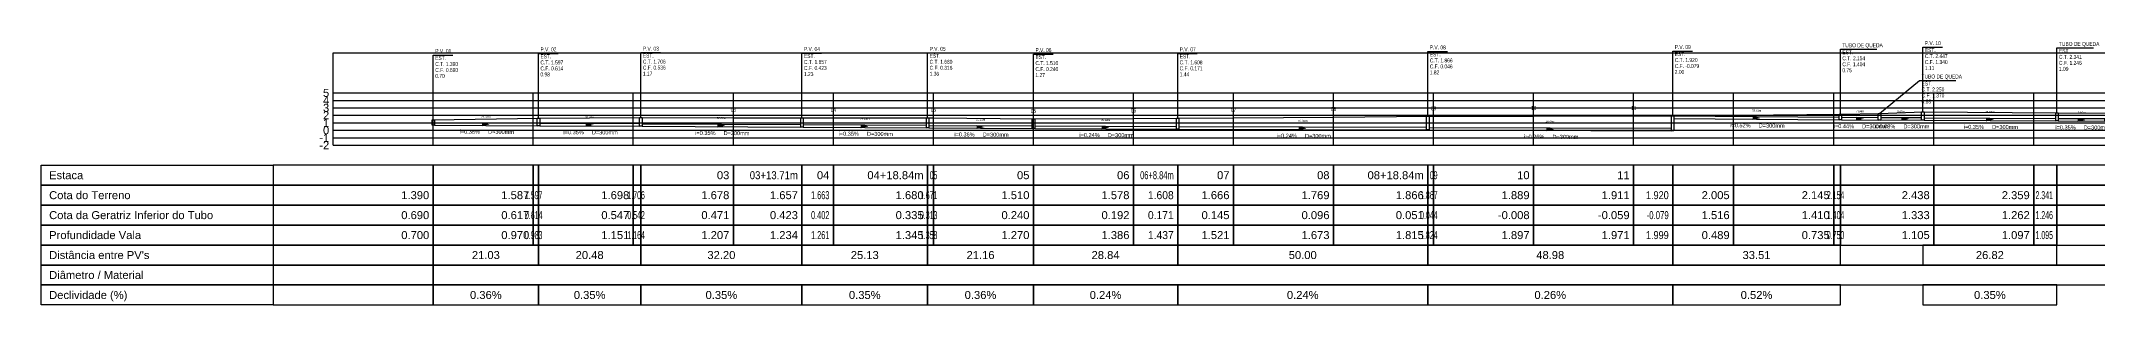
# Model space of a CAD drawing. Extents: x -160 to 364724, y -100 to 7353297.
# Drawn here: x 359948.8 to 360360, y 7349706.4 to 7349759.3 of the extents above; entities that cross this region are included whole.
import ezdxf
from ezdxf.enums import TextEntityAlignment as Align

# ---------------------------------------------------------------- set-up
doc = ezdxf.new("R2010")
doc.units = 0
doc.header["$LTSCALE"] = 5
for name, color, linetype in [('PS_IND_COMPRIMENTO', 7, 'Continuous'), ('PS_IND_DIAMETRO', 7, 'Continuous'), ('PS_IND_FLUXO', 3, 'Continuous'), ('PS_IND_INCLINACAO', 7, 'Continuous'), ('PS_PERFIL_CAIXAS', 7, 'Continuous'), ('PS_PERFIL_COTA_LIN', 7, 'Continuous'), ('PS_PERFIL_COTA_TXT', 5, 'Continuous'), ('PS_PERFIL_GRADE', 8, 'Continuous'), ('PS_PERFIL_TERRENO', 3, 'Continuous'), ('PS_PERFIL_TUBO', 7, 'Continuous'), ('PS_PONTOS_IDENTIFICACAO_LIN', 7, 'Continuous'), ('PS_PONTOS_IDENTIFICACAO_TXT', 7, 'Continuous')]:
    doc.layers.add(name, color=color, linetype=linetype)
doc.styles.get("Standard").update_dxf_attribs({"font": 'arial.ttf'})

# ---------------------------------------------------------------- blocks, each defined once
blk = doc.blocks.new('*U347')
at = {"layer": 'PS_PERFIL_GRADE', "linetype": 'Continuous'}
for p, q in [((0, 0), (0, 10.5)), ((0, 10.5), (760, 10.5)), ((0, 9), (760, 9)), ((20, 0), (20, 10.5)), ((40, 0), (40, 10.5)), ((60, 0), (60, 10.5)), ((80, 0), (80, 10.5)), ((100, 0), (100, 10.5)), ((120, 0), (120, 10.5)), ((140, 0), (140, 10.5)), ((160, 0), (160, 10.5)), ((180, 0), (180, 10.5)), ((200, 0), (200, 10.5)), ((220, 0), (220, 10.5)), ((240, 0), (240, 10.5)), ((260, 0), (260, 10.5)), ((280, 0), (280, 10.5)), ((300, 0), (300, 10.5)), ((320, 0), (320, 10.5)), ((340, 0), (340, 10.5)), ((360, 0), (360, 10.5)), ((380, 0), (380, 10.5)), ((400, 0), (400, 10.5)), ((420, 0), (420, 10.5)), ((440, 0), (440, 10.5)), ((460, 0), (460, 10.5)), ((480, 0), (480, 10.5)), ((500, 0), (500, 10.5)), ((520, 0), (520, 10.5)), ((540, 0), (540, 10.5)), ((560, 0), (560, 10.5)), ((580, 0), (580, 10.5)), ((600, 0), (600, 10.5)), ((620, 0), (620, 10.5)), ((640, 0), (640, 10.5)), ((660, 0), (660, 10.5)), ((680, 0), (680, 10.5)), ((700, 0), (700, 10.5)), ((720, 0), (720, 10.5)), ((740, 0), (740, 10.5)), ((760, 0), (760, 10.5)), ((0, 7.5), (760, 7.5)), ((0, 6), (760, 6)), ((0, 4.5), (760, 4.5)), ((0, 3), (760, 3)), ((0, 1.5), (760, 1.5)), ((0, 0), (760, 0))]:
    blk.add_line(p, q, dxfattribs=at)
blk.add_lwpolyline([(0, 10.5), (0, 18.5), (760, 18.5), (760, 10.5)], dxfattribs=at)
at = {"layer": 'PS_PERFIL_GRADE'}
for s, p in [('4', (-0.8, 9)), ('3', (-0.8, 7.5)), ('5', (-0.8, 10.5)), ('2', (-0.8, 6)), ('1', (-0.8, 4.5)), ('-1', (-0.8, 1.5)), ('-2', (-0.8, 0)), ('0', (-0.8, 3))]:
    blk.add_text(s, height=1.6, dxfattribs=at).set_placement(p, align=Align.MIDDLE_RIGHT)

msp = doc.modelspace()

# ---------------------------------------------------------------- linework, layer by layer
at = {"layer": 'PS_IND_FLUXO'}
for points in [[(360290.956, 7349743.912, 0.8, 0, 0), (360292.556, 7349743.899, 0, 0, 0)], [(360311.632, 7349743.755, 0.8, 0, 0), (360313.232, 7349743.743, 0, 0, 0)], [(360320.676, 7349743.74, 0.8, 0, 0), (360322.276, 7349743.729, 0, 0, 0)], [(360337.611, 7349743.612, 0.8, 0, 0), (360339.211, 7349743.604, 0, 0, 0)], [(360355.948, 7349743.516, 0.8, 0, 0), (360357.548, 7349743.508, 0, 0, 0)], [(360036.896, 7349742.651, 0.8, 0, 0), (360038.496, 7349742.642, 0, 0, 0)], [(360057.65, 7349742.54, 0.8, 0, 0), (360059.25, 7349742.531, 0, 0, 0)], [(360083.991, 7349742.392, 0.8, 0, 0), (360085.591, 7349742.384, 0, 0, 0)], [(360112.658, 7349742.242, 0.8, 0, 0), (360114.258, 7349742.233, 0, 0, 0)], [(360135.801, 7349742.09, 0.8, 0, 0), (360137.401, 7349742.081, 0, 0, 0)], [(360160.802, 7349741.98, 0.8, 0, 0), (360162.402, 7349741.974, 0, 0, 0)], [(360200.224, 7349741.838, 0.8, 0, 0), (360201.824, 7349741.832, 0, 0, 0)], [(360249.712, 7349741.647, 0.8, 0, 0), (360251.312, 7349741.641, 0, 0, 0)]]:
    msp.add_lwpolyline(points, format="xyseb", dxfattribs=at)
at = {"layer": 'PS_PERFIL_CAIXAS', "linetype": 'Continuous'}
for points in [[(360026.93, 7349743.528), (360027.43, 7349743.528), (360027.43, 7349742.478), (360026.93, 7349742.478)], [(360047.961, 7349743.839), (360048.461, 7349743.839), (360048.461, 7349742.364), (360047.961, 7349742.364)], [(360068.44, 7349744.002), (360068.94, 7349744.002), (360068.94, 7349742.247), (360068.44, 7349742.247)], [(360100.643, 7349743.929), (360101.143, 7349743.929), (360101.143, 7349742.078), (360100.643, 7349742.078)], [(360125.773, 7349743.963), (360126.273, 7349743.963), (360126.273, 7349741.917), (360125.773, 7349741.917)], [(360146.93, 7349743.708), (360147.43, 7349743.708), (360147.43, 7349741.803), (360146.93, 7349741.803)], [(360175.774, 7349743.855), (360176.274, 7349743.855), (360176.274, 7349741.7), (360175.774, 7349741.7)], [(360225.775, 7349744.242), (360226.275, 7349744.242), (360226.275, 7349741.512), (360225.775, 7349741.512)], [(360274.75, 7349744.323), (360275.25, 7349744.323), (360275.25, 7349741.325), (360274.75, 7349741.325)], [(360308.262, 7349744.675), (360308.762, 7349744.675), (360308.762, 7349743.55), (360308.262, 7349743.55)], [(360316.101, 7349744.819), (360316.601, 7349744.819), (360316.601, 7349743.498), (360316.101, 7349743.498)], [(360324.751, 7349745.114), (360325.251, 7349745.114), (360325.251, 7349743.453), (360324.751, 7349743.453)], [(360351.571, 7349744.954), (360352.071, 7349744.954), (360352.071, 7349743.312), (360351.571, 7349743.312)]]:
    msp.add_lwpolyline(points, close=True, dxfattribs=at)
at = {"layer": 'PS_PERFIL_COTA_LIN', "linetype": 'Continuous'}
for points in [[(359995.18, 7349734.443), (359995.18, 7349730.443), (359948.78, 7349730.443), (359948.78, 7349734.443)], [(359995.18, 7349734.443), (359995.18, 7349730.443), (360027.18, 7349730.443), (360027.18, 7349734.443)], [(360027.18, 7349734.443), (360027.18, 7349730.443), (360047.18, 7349730.443), (360047.18, 7349734.443)], [(360047.18, 7349734.443), (360047.18, 7349730.443), (360048.211, 7349730.443), (360048.211, 7349734.443)], [(360048.211, 7349734.443), (360048.211, 7349730.443), (360067.18, 7349730.443), (360067.18, 7349734.443)], [(360067.18, 7349734.443), (360067.18, 7349730.443), (360068.69, 7349730.443), (360068.69, 7349734.443)], [(360068.69, 7349734.443), (360068.69, 7349730.443), (360087.18, 7349730.443), (360087.18, 7349734.443)], [(360087.18, 7349734.443), (360087.18, 7349730.443), (360100.893, 7349730.443), (360100.893, 7349734.443)], [(360100.893, 7349734.443), (360100.893, 7349730.443), (360107.18, 7349730.443), (360107.18, 7349734.443)], [(360107.18, 7349734.443), (360107.18, 7349730.443), (360126.023, 7349730.443), (360126.023, 7349734.443)], [(360126.023, 7349734.443), (360126.023, 7349730.443), (360127.18, 7349730.443), (360127.18, 7349734.443)], [(360127.18, 7349734.443), (360127.18, 7349730.443), (360147.18, 7349730.443), (360147.18, 7349734.443)], [(360147.18, 7349734.443), (360147.18, 7349730.443), (360167.18, 7349730.443), (360167.18, 7349734.443)], [(360167.18, 7349734.443), (360167.18, 7349730.443), (360176.024, 7349730.443), (360176.024, 7349734.443)], [(360176.024, 7349734.443), (360176.024, 7349730.443), (360187.18, 7349730.443), (360187.18, 7349734.443)], [(360187.18, 7349734.443), (360187.18, 7349730.443), (360207.18, 7349730.443), (360207.18, 7349734.443)], [(360207.18, 7349734.443), (360207.18, 7349730.443), (360226.025, 7349730.443), (360226.025, 7349734.443)], [(360226.025, 7349734.443), (360226.025, 7349730.443), (360227.18, 7349730.443), (360227.18, 7349734.443)], [(360227.18, 7349734.443), (360227.18, 7349730.443), (360247.18, 7349730.443), (360247.18, 7349734.443)], [(360247.18, 7349734.443), (360247.18, 7349730.443), (360267.18, 7349730.443), (360267.18, 7349734.443)], [(360267.18, 7349734.443), (360267.18, 7349730.443), (360275, 7349730.443), (360275, 7349734.443)], [(360275, 7349734.443), (360275, 7349730.443), (360287.18, 7349730.443), (360287.18, 7349734.443)], [(360287.18, 7349734.443), (360287.18, 7349730.443), (360307.18, 7349730.443), (360307.18, 7349734.443)], [(360307.18, 7349734.443), (360307.18, 7349730.443), (360308.512, 7349730.443), (360308.512, 7349734.443)], [(360308.512, 7349734.443), (360308.512, 7349730.443), (360327.18, 7349730.443), (360327.18, 7349734.443)], [(360327.18, 7349734.443), (360327.18, 7349730.443), (360347.18, 7349730.443), (360347.18, 7349734.443)], [(360347.18, 7349734.443), (360347.18, 7349730.443), (360351.821, 7349730.443), (360351.821, 7349734.443)], [(360351.821, 7349734.443), (360351.821, 7349730.443), (360367.18, 7349730.443), (360367.18, 7349734.443)], [(359995.18, 7349730.443), (359995.18, 7349726.443), (359948.78, 7349726.443), (359948.78, 7349730.443)], [(359995.18, 7349730.443), (359995.18, 7349726.443), (360027.18, 7349726.443), (360027.18, 7349730.443)], [(360027.18, 7349730.443), (360027.18, 7349726.443), (360047.18, 7349726.443), (360047.18, 7349730.443)], [(360047.18, 7349730.443), (360047.18, 7349726.443), (360048.211, 7349726.443), (360048.211, 7349730.443)], [(360048.211, 7349730.443), (360048.211, 7349726.443), (360067.18, 7349726.443), (360067.18, 7349730.443)], [(360067.18, 7349730.443), (360067.18, 7349726.443), (360068.69, 7349726.443), (360068.69, 7349730.443)], [(360068.69, 7349730.443), (360068.69, 7349726.443), (360087.18, 7349726.443), (360087.18, 7349730.443)], [(360087.18, 7349730.443), (360087.18, 7349726.443), (360100.893, 7349726.443), (360100.893, 7349730.443)], [(360100.893, 7349730.443), (360100.893, 7349726.443), (360107.18, 7349726.443), (360107.18, 7349730.443)], [(360107.18, 7349730.443), (360107.18, 7349726.443), (360126.023, 7349726.443), (360126.023, 7349730.443)], [(360126.023, 7349730.443), (360126.023, 7349726.443), (360127.18, 7349726.443), (360127.18, 7349730.443)], [(360127.18, 7349730.443), (360127.18, 7349726.443), (360147.18, 7349726.443), (360147.18, 7349730.443)], [(360147.18, 7349730.443), (360147.18, 7349726.443), (360167.18, 7349726.443), (360167.18, 7349730.443)], [(360167.18, 7349730.443), (360167.18, 7349726.443), (360176.024, 7349726.443), (360176.024, 7349730.443)], [(360176.024, 7349730.443), (360176.024, 7349726.443), (360187.18, 7349726.443), (360187.18, 7349730.443)], [(360187.18, 7349730.443), (360187.18, 7349726.443), (360207.18, 7349726.443), (360207.18, 7349730.443)], [(360207.18, 7349730.443), (360207.18, 7349726.443), (360226.025, 7349726.443), (360226.025, 7349730.443)], [(360226.025, 7349730.443), (360226.025, 7349726.443), (360227.18, 7349726.443), (360227.18, 7349730.443)], [(360227.18, 7349730.443), (360227.18, 7349726.443), (360247.18, 7349726.443), (360247.18, 7349730.443)], [(360247.18, 7349730.443), (360247.18, 7349726.443), (360267.18, 7349726.443), (360267.18, 7349730.443)], [(360267.18, 7349730.443), (360267.18, 7349726.443), (360275, 7349726.443), (360275, 7349730.443)], [(360275, 7349730.443), (360275, 7349726.443), (360287.18, 7349726.443), (360287.18, 7349730.443)], [(360287.18, 7349730.443), (360287.18, 7349726.443), (360307.18, 7349726.443), (360307.18, 7349730.443)], [(360307.18, 7349730.443), (360307.18, 7349726.443), (360308.512, 7349726.443), (360308.512, 7349730.443)], [(360308.512, 7349730.443), (360308.512, 7349726.443), (360327.18, 7349726.443), (360327.18, 7349730.443)], [(360327.18, 7349730.443), (360327.18, 7349726.443), (360347.18, 7349726.443), (360347.18, 7349730.443)], [(360347.18, 7349730.443), (360347.18, 7349726.443), (360351.821, 7349726.443), (360351.821, 7349730.443)], [(360351.821, 7349730.443), (360351.821, 7349726.443), (360367.18, 7349726.443), (360367.18, 7349730.443)], [(359995.18, 7349726.443), (359995.18, 7349722.443), (359948.78, 7349722.443), (359948.78, 7349726.443)], [(359995.18, 7349726.443), (359995.18, 7349722.443), (360027.18, 7349722.443), (360027.18, 7349726.443)], [(360027.18, 7349726.443), (360027.18, 7349722.443), (360047.18, 7349722.443), (360047.18, 7349726.443)], [(360047.18, 7349726.443), (360047.18, 7349722.443), (360048.211, 7349722.443), (360048.211, 7349726.443)], [(360048.211, 7349726.443), (360048.211, 7349722.443), (360067.18, 7349722.443), (360067.18, 7349726.443)], [(360067.18, 7349726.443), (360067.18, 7349722.443), (360068.69, 7349722.443), (360068.69, 7349726.443)], [(360068.69, 7349726.443), (360068.69, 7349722.443), (360087.18, 7349722.443), (360087.18, 7349726.443)], [(360087.18, 7349726.443), (360087.18, 7349722.443), (360100.893, 7349722.443), (360100.893, 7349726.443)], [(360100.893, 7349726.443), (360100.893, 7349722.443), (360107.18, 7349722.443), (360107.18, 7349726.443)], [(360107.18, 7349726.443), (360107.18, 7349722.443), (360126.023, 7349722.443), (360126.023, 7349726.443)], [(360126.023, 7349726.443), (360126.023, 7349722.443), (360127.18, 7349722.443), (360127.18, 7349726.443)], [(360127.18, 7349726.443), (360127.18, 7349722.443), (360147.18, 7349722.443), (360147.18, 7349726.443)], [(360147.18, 7349726.443), (360147.18, 7349722.443), (360167.18, 7349722.443), (360167.18, 7349726.443)], [(360167.18, 7349726.443), (360167.18, 7349722.443), (360176.024, 7349722.443), (360176.024, 7349726.443)], [(360176.024, 7349726.443), (360176.024, 7349722.443), (360187.18, 7349722.443), (360187.18, 7349726.443)], [(360187.18, 7349726.443), (360187.18, 7349722.443), (360207.18, 7349722.443), (360207.18, 7349726.443)], [(360207.18, 7349726.443), (360207.18, 7349722.443), (360226.025, 7349722.443), (360226.025, 7349726.443)], [(360226.025, 7349726.443), (360226.025, 7349722.443), (360227.18, 7349722.443), (360227.18, 7349726.443)], [(360227.18, 7349726.443), (360227.18, 7349722.443), (360247.18, 7349722.443), (360247.18, 7349726.443)], [(360247.18, 7349726.443), (360247.18, 7349722.443), (360267.18, 7349722.443), (360267.18, 7349726.443)], [(360267.18, 7349726.443), (360267.18, 7349722.443), (360275, 7349722.443), (360275, 7349726.443)], [(360275, 7349726.443), (360275, 7349722.443), (360287.18, 7349722.443), (360287.18, 7349726.443)], [(360287.18, 7349726.443), (360287.18, 7349722.443), (360307.18, 7349722.443), (360307.18, 7349726.443)], [(360307.18, 7349726.443), (360307.18, 7349722.443), (360308.512, 7349722.443), (360308.512, 7349726.443)], [(360308.512, 7349726.443), (360308.512, 7349722.443), (360327.18, 7349722.443), (360327.18, 7349726.443)], [(360327.18, 7349726.443), (360327.18, 7349722.443), (360347.18, 7349722.443), (360347.18, 7349726.443)], [(360347.18, 7349726.443), (360347.18, 7349722.443), (360351.821, 7349722.443), (360351.821, 7349726.443)], [(360351.821, 7349726.443), (360351.821, 7349722.443), (360367.18, 7349722.443), (360367.18, 7349726.443)], [(359995.18, 7349722.443), (359995.18, 7349718.443), (359948.78, 7349718.443), (359948.78, 7349722.443)], [(359995.18, 7349722.443), (359995.18, 7349718.443), (360027.18, 7349718.443), (360027.18, 7349722.443)], [(360027.18, 7349722.443), (360027.18, 7349718.443), (360047.18, 7349718.443), (360047.18, 7349722.443)], [(360047.18, 7349722.443), (360047.18, 7349718.443), (360048.211, 7349718.443), (360048.211, 7349722.443)], [(360048.211, 7349722.443), (360048.211, 7349718.443), (360067.18, 7349718.443), (360067.18, 7349722.443)], [(360067.18, 7349722.443), (360067.18, 7349718.443), (360068.69, 7349718.443), (360068.69, 7349722.443)], [(360068.69, 7349722.443), (360068.69, 7349718.443), (360087.18, 7349718.443), (360087.18, 7349722.443)], [(360087.18, 7349722.443), (360087.18, 7349718.443), (360100.893, 7349718.443), (360100.893, 7349722.443)], [(360100.893, 7349722.443), (360100.893, 7349718.443), (360107.18, 7349718.443), (360107.18, 7349722.443)], [(360107.18, 7349722.443), (360107.18, 7349718.443), (360126.023, 7349718.443), (360126.023, 7349722.443)], [(360126.023, 7349722.443), (360126.023, 7349718.443), (360127.18, 7349718.443), (360127.18, 7349722.443)], [(360127.18, 7349722.443), (360127.18, 7349718.443), (360147.18, 7349718.443), (360147.18, 7349722.443)], [(360147.18, 7349722.443), (360147.18, 7349718.443), (360167.18, 7349718.443), (360167.18, 7349722.443)], [(360167.18, 7349722.443), (360167.18, 7349718.443), (360176.024, 7349718.443), (360176.024, 7349722.443)], [(360176.024, 7349722.443), (360176.024, 7349718.443), (360187.18, 7349718.443), (360187.18, 7349722.443)], [(360187.18, 7349722.443), (360187.18, 7349718.443), (360207.18, 7349718.443), (360207.18, 7349722.443)], [(360207.18, 7349722.443), (360207.18, 7349718.443), (360226.025, 7349718.443), (360226.025, 7349722.443)], [(360226.025, 7349722.443), (360226.025, 7349718.443), (360227.18, 7349718.443), (360227.18, 7349722.443)], [(360227.18, 7349722.443), (360227.18, 7349718.443), (360247.18, 7349718.443), (360247.18, 7349722.443)], [(360247.18, 7349722.443), (360247.18, 7349718.443), (360267.18, 7349718.443), (360267.18, 7349722.443)], [(360267.18, 7349722.443), (360267.18, 7349718.443), (360275, 7349718.443), (360275, 7349722.443)], [(360275, 7349722.443), (360275, 7349718.443), (360287.18, 7349718.443), (360287.18, 7349722.443)], [(360287.18, 7349722.443), (360287.18, 7349718.443), (360307.18, 7349718.443), (360307.18, 7349722.443)], [(360307.18, 7349722.443), (360307.18, 7349718.443), (360308.512, 7349718.443), (360308.512, 7349722.443)], [(360308.512, 7349722.443), (360308.512, 7349718.443), (360327.18, 7349718.443), (360327.18, 7349722.443)], [(360327.18, 7349722.443), (360327.18, 7349718.443), (360347.18, 7349718.443), (360347.18, 7349722.443)], [(360347.18, 7349722.443), (360347.18, 7349718.443), (360351.821, 7349718.443), (360351.821, 7349722.443)], [(360351.821, 7349722.443), (360351.821, 7349718.443), (360367.18, 7349718.443), (360367.18, 7349722.443)], [(359995.18, 7349718.443), (359995.18, 7349714.443), (359948.78, 7349714.443), (359948.78, 7349718.443)], [(359995.18, 7349718.443), (359995.18, 7349714.443), (360027.18, 7349714.443), (360027.18, 7349718.443)], [(360027.18, 7349718.443), (360027.18, 7349714.443), (360048.211, 7349714.443), (360048.211, 7349718.443)], [(360048.211, 7349718.443), (360048.211, 7349714.443), (360068.69, 7349714.443), (360068.69, 7349718.443)], [(360068.69, 7349718.443), (360068.69, 7349714.443), (360100.893, 7349714.443), (360100.893, 7349718.443)], [(360100.893, 7349718.443), (360100.893, 7349714.443), (360126.023, 7349714.443), (360126.023, 7349718.443)], [(360126.023, 7349718.443), (360126.023, 7349714.443), (360147.18, 7349714.443), (360147.18, 7349718.443)], [(360147.18, 7349718.443), (360147.18, 7349714.443), (360176.024, 7349714.443), (360176.024, 7349718.443)], [(360176.024, 7349718.443), (360176.024, 7349714.443), (360226.025, 7349714.443), (360226.025, 7349718.443)], [(360226.025, 7349718.443), (360226.025, 7349714.443), (360275, 7349714.443), (360275, 7349718.443)], [(360275, 7349718.443), (360275, 7349714.443), (360308.512, 7349714.443), (360308.512, 7349718.443)], [(360325.001, 7349718.443), (360325.001, 7349714.443), (360351.821, 7349714.443), (360351.821, 7349718.443)], [(359995.18, 7349714.443), (359995.18, 7349710.443), (359948.78, 7349710.443), (359948.78, 7349714.443)], [(359995.18, 7349714.443), (359995.18, 7349710.443), (360027.18, 7349710.443), (360027.18, 7349714.443)], [(360027.18, 7349714.443), (360027.18, 7349710.443), (360742.19, 7349710.443), (360742.19, 7349714.443)], [(359995.18, 7349710.443), (359995.18, 7349706.443), (359948.78, 7349706.443), (359948.78, 7349710.443)], [(359995.18, 7349710.443), (359995.18, 7349706.443), (360027.18, 7349706.443), (360027.18, 7349710.443)], [(360027.18, 7349710.443), (360027.18, 7349706.443), (360048.211, 7349706.443), (360048.211, 7349710.443)], [(360048.211, 7349710.443), (360048.211, 7349706.443), (360068.69, 7349706.443), (360068.69, 7349710.443)], [(360068.69, 7349710.443), (360068.69, 7349706.443), (360100.893, 7349706.443), (360100.893, 7349710.443)], [(360100.893, 7349710.443), (360100.893, 7349706.443), (360126.023, 7349706.443), (360126.023, 7349710.443)], [(360126.023, 7349710.443), (360126.023, 7349706.443), (360147.18, 7349706.443), (360147.18, 7349710.443)], [(360147.18, 7349710.443), (360147.18, 7349706.443), (360176.024, 7349706.443), (360176.024, 7349710.443)], [(360176.024, 7349710.443), (360176.024, 7349706.443), (360226.025, 7349706.443), (360226.025, 7349710.443)], [(360226.025, 7349710.443), (360226.025, 7349706.443), (360275, 7349706.443), (360275, 7349710.443)], [(360275, 7349710.443), (360275, 7349706.443), (360308.512, 7349706.443), (360308.512, 7349710.443)], [(360325.001, 7349710.443), (360325.001, 7349706.443), (360351.821, 7349706.443), (360351.821, 7349710.443)]]:
    msp.add_lwpolyline(points, close=True, dxfattribs=at)
for points in [[(360027.18, 7349718.443), (360047.18, 7349718.443)], [(360047.18, 7349718.443), (360048.211, 7349718.443)], [(360067.18, 7349718.443), (360068.69, 7349718.443)], [(360087.18, 7349718.443), (360100.893, 7349718.443)], [(360107.18, 7349718.443), (360126.023, 7349718.443)], [(360147.18, 7349718.443), (360167.18, 7349718.443)], [(360176.024, 7349718.443), (360187.18, 7349718.443)], [(360187.18, 7349718.443), (360207.18, 7349718.443)], [(360207.18, 7349718.443), (360226.025, 7349718.443)], [(360227.18, 7349718.443), (360247.18, 7349718.443)], [(360247.18, 7349718.443), (360267.18, 7349718.443)], [(360267.18, 7349718.443), (360275, 7349718.443)], [(360287.18, 7349718.443), (360307.18, 7349718.443)], [(360307.18, 7349718.443), (360308.512, 7349718.443)], [(360327.18, 7349718.443), (360347.18, 7349718.443)], [(360347.18, 7349718.443), (360351.821, 7349718.443)], [(359995.18, 7349714.443), (360027.18, 7349714.443)], [(360027.18, 7349714.443), (360047.18, 7349714.443)], [(360027.18, 7349714.443), (360047.18, 7349714.443)], [(360047.18, 7349714.443), (360048.211, 7349714.443)], [(360047.18, 7349714.443), (360048.211, 7349714.443)], [(360048.211, 7349714.443), (360067.18, 7349714.443)], [(360067.18, 7349714.443), (360068.69, 7349714.443)], [(360067.18, 7349714.443), (360068.69, 7349714.443)], [(360068.69, 7349714.443), (360087.18, 7349714.443)], [(360087.18, 7349714.443), (360100.893, 7349714.443)], [(360087.18, 7349714.443), (360100.893, 7349714.443)], [(360100.893, 7349714.443), (360107.18, 7349714.443)], [(360107.18, 7349714.443), (360126.023, 7349714.443)], [(360107.18, 7349714.443), (360126.023, 7349714.443)], [(360126.023, 7349714.443), (360127.18, 7349714.443)], [(360127.18, 7349714.443), (360147.18, 7349714.443)], [(360147.18, 7349714.443), (360167.18, 7349714.443)], [(360147.18, 7349714.443), (360167.18, 7349714.443)], [(360167.18, 7349714.443), (360176.024, 7349714.443)], [(360176.024, 7349714.443), (360187.18, 7349714.443)], [(360176.024, 7349714.443), (360187.18, 7349714.443)], [(360187.18, 7349714.443), (360207.18, 7349714.443)], [(360187.18, 7349714.443), (360207.18, 7349714.443)], [(360207.18, 7349714.443), (360226.025, 7349714.443)], [(360207.18, 7349714.443), (360226.025, 7349714.443)], [(360226.025, 7349714.443), (360227.18, 7349714.443)], [(360227.18, 7349714.443), (360247.18, 7349714.443)], [(360227.18, 7349714.443), (360247.18, 7349714.443)], [(360247.18, 7349714.443), (360267.18, 7349714.443)], [(360247.18, 7349714.443), (360267.18, 7349714.443)], [(360267.18, 7349714.443), (360275, 7349714.443)], [(360267.18, 7349714.443), (360275, 7349714.443)], [(360275, 7349714.443), (360287.18, 7349714.443)], [(360287.18, 7349714.443), (360307.18, 7349714.443)], [(360287.18, 7349714.443), (360307.18, 7349714.443)], [(360307.18, 7349714.443), (360308.512, 7349714.443)], [(360307.18, 7349714.443), (360308.512, 7349714.443)], [(360308.512, 7349714.443), (360327.18, 7349714.443)], [(360327.18, 7349714.443), (360347.18, 7349714.443)], [(360327.18, 7349714.443), (360347.18, 7349714.443)], [(360347.18, 7349714.443), (360351.821, 7349714.443)], [(360347.18, 7349714.443), (360351.821, 7349714.443)], [(360351.821, 7349714.443), (360367.18, 7349714.443)], [(359995.18, 7349710.443), (360027.18, 7349710.443)], [(360027.18, 7349710.443), (360047.18, 7349710.443)], [(360027.18, 7349710.443), (360047.18, 7349710.443)], [(360047.18, 7349710.443), (360048.211, 7349710.443)], [(360047.18, 7349710.443), (360048.211, 7349710.443)], [(360048.211, 7349710.443), (360067.18, 7349710.443)], [(360067.18, 7349710.443), (360068.69, 7349710.443)], [(360067.18, 7349710.443), (360068.69, 7349710.443)], [(360068.69, 7349710.443), (360087.18, 7349710.443)], [(360087.18, 7349710.443), (360100.893, 7349710.443)], [(360087.18, 7349710.443), (360100.893, 7349710.443)], [(360100.893, 7349710.443), (360107.18, 7349710.443)], [(360107.18, 7349710.443), (360126.023, 7349710.443)], [(360107.18, 7349710.443), (360126.023, 7349710.443)], [(360126.023, 7349710.443), (360127.18, 7349710.443)], [(360127.18, 7349710.443), (360147.18, 7349710.443)], [(360147.18, 7349710.443), (360167.18, 7349710.443)], [(360147.18, 7349710.443), (360167.18, 7349710.443)], [(360167.18, 7349710.443), (360176.024, 7349710.443)], [(360176.024, 7349710.443), (360187.18, 7349710.443)], [(360176.024, 7349710.443), (360187.18, 7349710.443)], [(360187.18, 7349710.443), (360207.18, 7349710.443)], [(360187.18, 7349710.443), (360207.18, 7349710.443)], [(360207.18, 7349710.443), (360226.025, 7349710.443)], [(360207.18, 7349710.443), (360226.025, 7349710.443)], [(360226.025, 7349710.443), (360227.18, 7349710.443)], [(360227.18, 7349710.443), (360247.18, 7349710.443)], [(360227.18, 7349710.443), (360247.18, 7349710.443)], [(360247.18, 7349710.443), (360267.18, 7349710.443)], [(360247.18, 7349710.443), (360267.18, 7349710.443)], [(360267.18, 7349710.443), (360275, 7349710.443)], [(360267.18, 7349710.443), (360275, 7349710.443)], [(360275, 7349710.443), (360287.18, 7349710.443)], [(360287.18, 7349710.443), (360307.18, 7349710.443)], [(360287.18, 7349710.443), (360307.18, 7349710.443)], [(360307.18, 7349710.443), (360308.512, 7349710.443)], [(360307.18, 7349710.443), (360308.512, 7349710.443)], [(360308.512, 7349710.443), (360327.18, 7349710.443)], [(360327.18, 7349710.443), (360347.18, 7349710.443)], [(360327.18, 7349710.443), (360347.18, 7349710.443)], [(360347.18, 7349710.443), (360351.821, 7349710.443)], [(360347.18, 7349710.443), (360351.821, 7349710.443)], [(360351.821, 7349710.443), (360367.18, 7349710.443)], [(360027.18, 7349706.443), (360047.18, 7349706.443)], [(360047.18, 7349706.443), (360048.211, 7349706.443)], [(360067.18, 7349706.443), (360068.69, 7349706.443)], [(360087.18, 7349706.443), (360100.893, 7349706.443)], [(360107.18, 7349706.443), (360126.023, 7349706.443)], [(360147.18, 7349706.443), (360167.18, 7349706.443)], [(360176.024, 7349706.443), (360187.18, 7349706.443)], [(360187.18, 7349706.443), (360207.18, 7349706.443)], [(360207.18, 7349706.443), (360226.025, 7349706.443)], [(360227.18, 7349706.443), (360247.18, 7349706.443)], [(360247.18, 7349706.443), (360267.18, 7349706.443)], [(360267.18, 7349706.443), (360275, 7349706.443)], [(360287.18, 7349706.443), (360307.18, 7349706.443)], [(360307.18, 7349706.443), (360308.512, 7349706.443)], [(360327.18, 7349706.443), (360347.18, 7349706.443)], [(360347.18, 7349706.443), (360351.821, 7349706.443)]]:
    msp.add_lwpolyline(points, dxfattribs=at)
at = {"layer": 'PS_PERFIL_TERRENO', "linetype": 'Continuous'}
msp.add_lwpolyline([(360027.18, 7349743.528), (360048.211, 7349743.839), (360068.69, 7349744.002), (360087.18, 7349743.96), (360087.18, 7349743.96), (360100.893, 7349743.929), (360100.893, 7349743.929), (360100.893, 7349743.929), (360100.893, 7349743.929), (360100.893, 7349743.929), (360107.18, 7349743.938), (360107.18, 7349743.938), (360126.023, 7349743.963), (360126.023, 7349743.963), (360126.023, 7349743.963), (360126.023, 7349743.963), (360126.023, 7349743.963), (360127.18, 7349743.95), (360127.18, 7349743.95), (360147.18, 7349743.708), (360147.18, 7349743.708), (360147.18, 7349743.708), (360147.18, 7349743.708), (360147.18, 7349743.708), (360167.18, 7349743.81), (360167.18, 7349743.81), (360176.024, 7349743.855), (360176.024, 7349743.855), (360176.024, 7349743.855), (360176.024, 7349743.855), (360176.024, 7349743.855), (360187.18, 7349743.942), (360187.18, 7349743.942), (360207.18, 7349744.097), (360207.18, 7349744.097), (360226.025, 7349744.242), (360226.025, 7349744.242), (360226.025, 7349744.242), (360226.025, 7349744.242), (360226.025, 7349744.242), (360227.18, 7349744.244), (360227.18, 7349744.244), (360247.18, 7349744.277), (360247.18, 7349744.277), (360267.18, 7349744.311), (360267.18, 7349744.311), (360275, 7349744.323), (360308.512, 7349744.675), (360316.351, 7349744.819), (360325.001, 7349745.114), (360351.821, 7349744.954), (360361.675, 7349744.856)], dxfattribs=at)
at = {"layer": 'PS_PERFIL_TUBO', "linetype": 'Continuous'}
for points in [[(360275.25, 7349743.812), (360308.262, 7349743.55), (360308.262, 7349744), (360275.25, 7349744.262)], [(360308.762, 7349743.55), (360316.101, 7349743.498), (360316.101, 7349743.948), (360308.762, 7349744)], [(360316.601, 7349743.498), (360324.751, 7349743.509), (360324.751, 7349743.959), (360316.601, 7349743.948)], [(360325.251, 7349743.453), (360351.571, 7349743.312), (360351.571, 7349743.762), (360325.251, 7349743.903)], [(360352.071, 7349743.312), (360361.425, 7349743.261), (360361.425, 7349743.711), (360352.071, 7349743.762)], [(360027.43, 7349742.478), (360047.961, 7349742.364), (360047.961, 7349742.814), (360027.43, 7349742.928)], [(360048.461, 7349742.364), (360068.44, 7349742.256), (360068.44, 7349742.706), (360048.461, 7349742.814)], [(360068.94, 7349742.247), (360100.643, 7349742.078), (360100.643, 7349742.528), (360068.94, 7349742.697)], [(360101.143, 7349742.078), (360125.773, 7349741.946), (360125.773, 7349742.396), (360101.143, 7349742.528)], [(360126.273, 7349741.917), (360146.93, 7349741.803), (360146.93, 7349742.253), (360126.273, 7349742.367)], [(360147.43, 7349741.803), (360175.774, 7349741.7), (360175.774, 7349742.15), (360147.43, 7349742.253)], [(360176.274, 7349741.7), (360225.775, 7349741.52), (360225.775, 7349741.97), (360176.274, 7349742.15)], [(360226.275, 7349741.512), (360274.75, 7349741.325), (360274.75, 7349741.775), (360226.275, 7349741.962)]]:
    msp.add_lwpolyline(points, close=True, dxfattribs=at)
at = {"layer": 'PS_PONTOS_IDENTIFICACAO_LIN', "linetype": 'Continuous'}
for points in [[(360027.18, 7349743.528), (360027.18, 7349756.528), (360031.1, 7349756.528)], [(360048.211, 7349743.839), (360048.211, 7349756.839), (360052.131, 7349756.839)], [(360068.69, 7349744.002), (360068.69, 7349757.002), (360072.61, 7349757.002)], [(360100.893, 7349743.929), (360100.893, 7349756.929), (360104.813, 7349756.929)], [(360126.023, 7349743.963), (360126.023, 7349756.963), (360129.943, 7349756.963)], [(360147.18, 7349743.708), (360147.18, 7349756.708), (360151.1, 7349756.708)], [(360176.024, 7349743.855), (360176.024, 7349756.855), (360179.944, 7349756.855)], [(360226.025, 7349744.242), (360226.025, 7349757.242), (360229.945, 7349757.242)], [(360275, 7349744.323), (360275, 7349757.323), (360278.92, 7349757.323)], [(360308.512, 7349744.675), (360308.512, 7349757.675), (360315.792, 7349757.675)], [(360325.001, 7349745.114), (360325.001, 7349758.114), (360328.921, 7349758.114)], [(360351.821, 7349744.954), (360351.821, 7349757.954), (360359.101, 7349757.954)], [(360316.351, 7349744.819), (360324.351, 7349751.419), (360331.631, 7349751.419)]]:
    msp.add_lwpolyline(points, dxfattribs=at)

# ---------------------------------------------------------------- block references
at = {"layer": 'PS_PERFIL_GRADE'}
msp.add_blockref('*U347', (360007.18, 7349738.443), dxfattribs=at)

# ---------------------------------------------------------------- texts
at = {"layer": 'PS_IND_COMPRIMENTO', "width": 0.8}
for s, rotation, p in [('21.03m', 359.68186, (360037.704, 7349744.146)), ('20.48m', 359.69027, (360058.458, 7349744.035)), ('32.20m', 359.69449, (360084.799, 7349743.888)), ('25.13m', 359.69188, (360113.466, 7349743.737)), ('21.16m', 359.6838, (360136.61, 7349743.585)), ('28.84m', 359.79078, (360161.608, 7349743.477)), ('50.00m', 359.79165, (360201.03, 7349743.335)), ('33.51m', 359.54468, (360291.768, 7349745.406)), ('7.84m', 359.60065, (360312.442, 7349745.249)), ('8.65m', 0.07382, (360320.674, 7349745.229)), ('26.82m', 359.69306, (360338.419, 7349745.108)), ('9.85m', 359.68761, (360356.756, 7349745.012)), ('48.98m', 359.77838, (360250.518, 7349743.144))]:
    msp.add_text(s, height=0.4, rotation=rotation, dxfattribs=at).set_placement(p, align=Align.MIDDLE_CENTER)
at = {"layer": 'PS_IND_DIAMETRO', "width": 0.8}
for rotation, p in [(359.68186, (360040.727, 7349741.13)), (359.69027, (360061.482, 7349741.019)), (359.69449, (360087.823, 7349740.872)), (359.69188, (360116.49, 7349740.721)), (359.6838, (360139.633, 7349740.569)), (359.79078, (360164.637, 7349740.466)), (359.79165, (360204.059, 7349740.324)), (359.77838, (360253.546, 7349740.132)), (359.54468, (360294.784, 7349742.382)), (359.60065, (360315.461, 7349742.228)), (0.07382, (360323.718, 7349742.233)), (359.69306, (360341.443, 7349742.092)), (359.68761, (360359.78, 7349741.995))]:
    msp.add_text('D=300mm', height=0.8, rotation=rotation, dxfattribs=at).set_placement(p, align=Align.MIDDLE_CENTER)
at = {"layer": 'PS_IND_INCLINACAO', "width": 0.8}
for s, rotation, p in [('i=0.36%', 359.68186, (360034.487, 7349741.164)), ('i=0.35%', 359.69027, (360055.242, 7349741.053)), ('i=0.35%', 359.69449, (360081.583, 7349740.905)), ('i=0.35%', 359.69188, (360110.25, 7349740.754)), ('i=0.36%', 359.6838, (360133.393, 7349740.603)), ('i=0.24%', 359.79078, (360158.397, 7349740.488)), ('i=0.24%', 359.79165, (360197.819, 7349740.347)), ('i=0.26%', 359.77838, (360247.307, 7349740.156)), ('i=0.52%', 359.54468, (360288.544, 7349742.431)), ('i=0.44%', 359.60065, (360309.221, 7349742.271)), ('i=0.08%', 0.07382, (360317.478, 7349742.225)), ('i=0.35%', 359.69306, (360335.203, 7349742.125)), ('i=0.35%', 359.68761, (360353.54, 7349742.029))]:
    msp.add_text(s, height=0.8, rotation=rotation, dxfattribs=at).set_placement(p, align=Align.MIDDLE_CENTER)
at = {"layer": 'PS_PERFIL_COTA_TXT'}
for s, p in [('Estaca', (359950.38, 7349732.443)), ('Cota do Terreno', (359950.38, 7349728.443)), ('Cota da Geratriz Inferior do Tubo', (359950.38, 7349724.443)), ('Profundidade Vala', (359950.38, 7349720.443)), ("Distância entre PV's", (359950.38, 7349716.443)), ('Diâmetro / Material', (359950.38, 7349712.443)), ('Declividade (%)', (359950.38, 7349708.443))]:
    msp.add_text(s, height=1.6, dxfattribs=at).set_placement(p, align=Align.MIDDLE_LEFT)
for s, p in [('03', (360086.38, 7349732.443)), ('04', (360106.38, 7349732.443)), ('04+18.84m', (360125.223, 7349732.443)), ('05', (360146.38, 7349732.443)), ('06', (360166.38, 7349732.443)), ('07', (360186.38, 7349732.443)), ('08', (360206.38, 7349732.443)), ('08+18.84m', (360225.225, 7349732.443)), ('10', (360246.38, 7349732.443)), ('11', (360266.38, 7349732.443)), ('1.390', (360026.38, 7349728.443)), ('1.587', (360046.38, 7349728.443)), ('1.698', (360066.38, 7349728.443)), ('1.678', (360086.38, 7349728.443)), ('1.657', (360100.093, 7349728.443)), ('1.680', (360125.223, 7349728.443)), ('1.510', (360146.38, 7349728.443)), ('1.578', (360166.38, 7349728.443)), ('1.666', (360186.38, 7349728.443)), ('1.769', (360206.38, 7349728.443)), ('1.866', (360225.225, 7349728.443)), ('1.889', (360246.38, 7349728.443)), ('1.911', (360266.38, 7349728.443)), ('2.005', (360286.38, 7349728.443)), ('2.145', (360306.38, 7349728.443)), ('2.438', (360326.38, 7349728.443)), ('2.359', (360346.38, 7349728.443)), ('0.690', (360026.38, 7349724.443)), ('0.617', (360046.38, 7349724.443)), ('0.547', (360066.38, 7349724.443)), ('0.471', (360086.38, 7349724.443)), ('0.423', (360100.093, 7349724.443)), ('0.335', (360125.223, 7349724.443)), ('0.240', (360146.38, 7349724.443)), ('0.192', (360166.38, 7349724.443)), ('0.145', (360186.38, 7349724.443)), ('0.096', (360206.38, 7349724.443)), ('0.051', (360225.225, 7349724.443)), ('-0.008', (360246.38, 7349724.443)), ('-0.059', (360266.38, 7349724.443)), ('1.516', (360286.38, 7349724.443)), ('1.410', (360306.38, 7349724.443)), ('1.333', (360326.38, 7349724.443)), ('1.262', (360346.38, 7349724.443)), ('0.700', (360026.38, 7349720.443)), ('0.970', (360046.38, 7349720.443)), ('1.151', (360066.38, 7349720.443)), ('1.207', (360086.38, 7349720.443)), ('1.234', (360100.093, 7349720.443)), ('1.345', (360125.223, 7349720.443)), ('1.270', (360146.38, 7349720.443)), ('1.386', (360166.38, 7349720.443)), ('1.521', (360186.38, 7349720.443)), ('1.673', (360206.38, 7349720.443)), ('1.815', (360225.225, 7349720.443)), ('1.897', (360246.38, 7349720.443)), ('1.971', (360266.38, 7349720.443)), ('0.489', (360286.38, 7349720.443)), ('0.735', (360306.38, 7349720.443)), ('1.105', (360326.38, 7349720.443)), ('1.097', (360346.38, 7349720.443))]:
    msp.add_text(s, height=1.6, dxfattribs=at).set_placement(p, align=Align.MIDDLE_RIGHT)
for s, width, p in [('03+13.71m', 0.857083, (360100.093, 7349732.443)), ('05', 0.5, (360127.98, 7349732.443)), ('06+8.84m', 0.614188, (360175.224, 7349732.443)), ('09', 0.5, (360227.98, 7349732.443)), ('1.597', 0.5, (360049.011, 7349728.443)), ('1.706', 0.5, (360069.49, 7349728.443)), ('1.663', 0.654862, (360106.38, 7349728.443)), ('1.671', 0.5, (360127.98, 7349728.443)), ('1.608', 0.921283, (360175.224, 7349728.443)), ('1.867', 0.5, (360227.98, 7349728.443)), ('1.920', 0.814578, (360274.2, 7349728.443)), ('2.154', 0.5, (360309.312, 7349728.443)), ('2.341', 0.5, (360351.021, 7349728.443)), ('0.614', 0.5, (360049.011, 7349724.443)), ('0.542', 0.5, (360069.49, 7349724.443)), ('0.402', 0.654862, (360106.38, 7349724.443)), ('0.313', 0.5, (360127.98, 7349724.443)), ('0.171', 0.921283, (360175.224, 7349724.443)), ('0.044', 0.5, (360227.98, 7349724.443)), ('-0.079', 0.698209, (360274.2, 7349724.443)), ('1.404', 0.5, (360309.312, 7349724.443)), ('1.246', 0.5, (360351.021, 7349724.443)), ('0.983', 0.5, (360049.011, 7349720.443)), ('1.164', 0.5, (360069.49, 7349720.443)), ('1.261', 0.654862, (360106.38, 7349720.443)), ('1.358', 0.5, (360127.98, 7349720.443)), ('1.437', 0.921283, (360175.224, 7349720.443)), ('1.824', 0.5, (360227.98, 7349720.443)), ('1.999', 0.814578, (360274.2, 7349720.443)), ('0.750', 0.5, (360309.312, 7349720.443)), ('1.095', 0.5, (360351.021, 7349720.443))]:
    msp.add_text(s, height=1.6, dxfattribs=dict(at, width=width)).set_placement(p, align=Align.MIDDLE_RIGHT)
for s, p in [('21.03', (360037.696, 7349716.443)), ('20.48', (360058.45, 7349716.443)), ('32.20', (360084.791, 7349716.443)), ('25.13', (360113.458, 7349716.443)), ('21.16', (360136.601, 7349716.443)), ('28.84', (360161.602, 7349716.443)), ('50.00', (360201.024, 7349716.443)), ('48.98', (360250.512, 7349716.443)), ('33.51', (360291.756, 7349716.443)), ('26.82', (360338.411, 7349716.443)), ('0.36%', (360037.696, 7349708.443)), ('0.35%', (360058.45, 7349708.443)), ('0.35%', (360084.791, 7349708.443)), ('0.35%', (360113.458, 7349708.443)), ('0.36%', (360136.601, 7349708.443)), ('0.24%', (360161.602, 7349708.443)), ('0.24%', (360201.024, 7349708.443)), ('0.26%', (360250.512, 7349708.443)), ('0.52%', (360291.756, 7349708.443)), ('0.35%', (360338.411, 7349708.443))]:
    msp.add_text(s, height=1.6, dxfattribs=at).set_placement(p, align=Align.MIDDLE_CENTER)
at = {"layer": 'PS_PONTOS_IDENTIFICACAO_TXT', "width": 0.7}
for s, p in [('P.V. 01', (360027.58, 7349756.928)), ('EST. ', (360027.58, 7349755.528)), ('P.V. 02', (360048.611, 7349757.239)), ('EST. ', (360048.611, 7349755.839)), ('P.V. 03', (360069.09, 7349757.402)), ('EST. ', (360069.09, 7349756.002)), ('P.V. 04', (360101.293, 7349757.329)), ('EST. ', (360101.293, 7349755.929)), ('P.V. 05', (360126.423, 7349757.363)), ('EST. ', (360126.423, 7349755.963)), ('P.V. 06', (360147.58, 7349757.108)), ('EST. ', (360147.58, 7349755.708)), ('P.V. 07', (360176.424, 7349757.255)), ('EST. ', (360176.424, 7349755.855)), ('C.T. 1.866', (360226.425, 7349755.042)), ('P.V. 08', (360226.425, 7349757.642)), ('EST. ', (360226.425, 7349756.242)), ('C.T. 1.920', (360275.4, 7349755.123)), ('P.V. 09', (360275.4, 7349757.723)), ('EST. ', (360275.4, 7349756.323)), ('TUBO DE QUEDA', (360308.912, 7349758.075)), ('C.T. 2.154', (360308.912, 7349755.475)), ('EST. ', (360308.912, 7349756.675)), ('C.T. 2.447', (360325.401, 7349755.914)), ('P.V. 10', (360325.401, 7349758.514)), ('EST. ', (360325.401, 7349757.114)), ('TUBO DE QUEDA', (360352.221, 7349758.354)), ('C.T. 2.341', (360352.221, 7349755.754)), ('EST. ', (360352.221, 7349756.954)), ('0.70', (360027.58, 7349751.928)), ('C.T. 1.390', (360027.58, 7349754.328)), ('C.F. 0.690', (360027.58, 7349753.128)), ('0.98', (360048.611, 7349752.239)), ('C.T. 1.597', (360048.611, 7349754.639)), ('C.F. 0.614', (360048.611, 7349753.439)), ('C.T. 1.706', (360069.09, 7349754.802)), ('C.F. 0.536', (360069.09, 7349753.602)), ('1.17', (360069.09, 7349752.402)), ('C.T. 1.657', (360101.293, 7349754.729)), ('C.F. 0.423', (360101.293, 7349753.529)), ('1.23', (360101.293, 7349752.329)), ('C.T. 1.680', (360126.423, 7349754.763)), ('C.F. 0.316', (360126.423, 7349753.563)), ('1.36', (360126.423, 7349752.363)), ('C.T. 1.510', (360147.58, 7349754.508)), ('C.F. 0.240', (360147.58, 7349753.308)), ('1.27', (360147.58, 7349752.108)), ('C.T. 1.608', (360176.424, 7349754.655)), ('C.F. 0.171', (360176.424, 7349753.455)), ('1.44', (360176.424, 7349752.255)), ('C.F. 0.046', (360226.425, 7349753.842)), ('1.82', (360226.425, 7349752.642)), ('2.00', (360275.4, 7349752.723)), ('C.F. -0.079', (360275.4, 7349753.923)), ('0.75', (360308.912, 7349753.075)), ('C.F. 1.404', (360308.912, 7349754.275)), ('TUBO DE QUEDA', (360324.751, 7349751.819)), ('C.F. 1.340', (360325.401, 7349754.714)), ('1.11', (360325.401, 7349753.514)), ('C.F. 1.246', (360352.221, 7349754.554)), ('1.09', (360352.221, 7349753.354)), ('0.88', (360324.751, 7349746.819)), ('C.T. 2.250', (360324.751, 7349749.219)), ('C.F. 1.370', (360324.751, 7349748.019)), ('EST. ', (360324.751, 7349750.419))]:
    msp.add_text(s, height=0.8, dxfattribs=at).set_placement(p)
for s, p in [('03', (360087.18, 7349745.16)), ('04', (360107.18, 7349745.138)), ('05', (360127.18, 7349745.15)), ('05', (360147.18, 7349744.908)), ('05', (360147.18, 7349744.908)), ('06', (360167.18, 7349745.01)), ('07', (360187.18, 7349745.142)), ('08', (360207.18, 7349745.297)), ('09', (360227.18, 7349745.444)), ('10', (360247.18, 7349745.477)), ('11', (360267.18, 7349745.511))]:
    msp.add_text(s, height=0.8, dxfattribs=at).set_placement(p, align=Align.CENTER)

doc.saveas('drawing.dxf')
